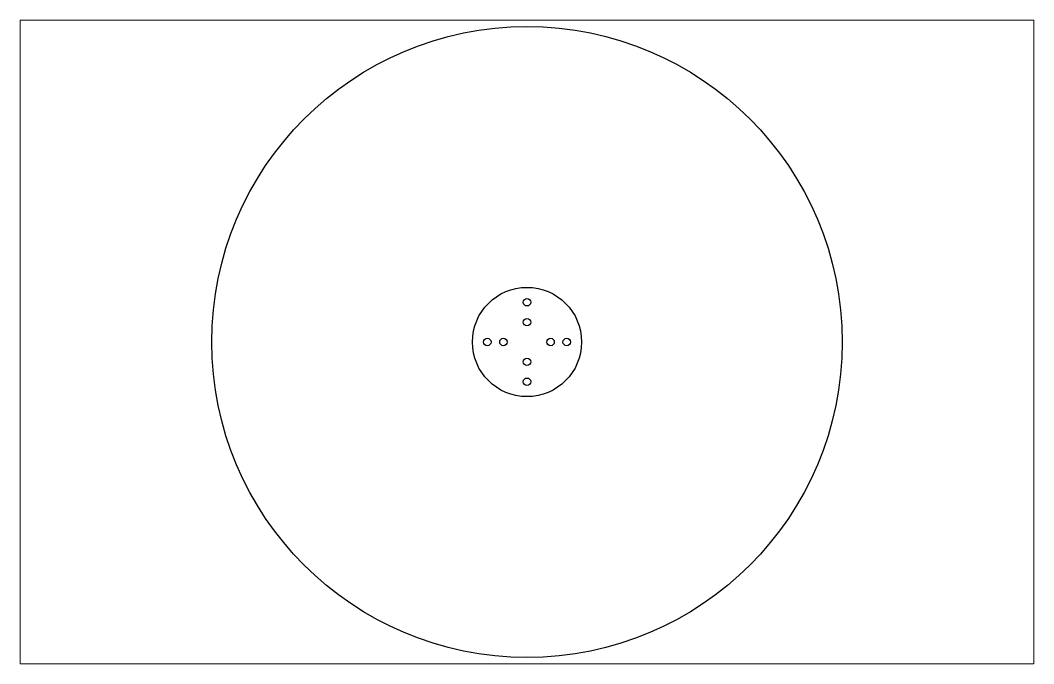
# Paper-space layout 'Sheet1' of a CAD drawing. Header units: millimetres. Extents: x 40 to 364, y 26 to 231.
# The model-space entities are those that its viewports show. They can reach past a viewport. Long polylines and large blocks are cut down to what shows.
import ezdxf

# ---------------------------------------------------------------- set-up
doc = ezdxf.new("R2010")
doc.units = ezdxf.units.MM

msp = doc.modelspace()

# ---------------------------------------------------------------- linework, layer by layer
for centre, radius in [((0, 0), 127), ((0, 0), 22), ((0, 16), 1.5), ((0, 8), 1.5), ((-16, 0), 1.5), ((-9.5, 0), 1.5), ((9.5, 0), 1.5), ((16, 0), 1.5), ((0, -8), 1.5), ((0, -16), 1.5)]:
    msp.add_circle(centre, radius)

psp = doc.layouts.new('Sheet1')

# ---------------------------------------------------------------- viewports
at = {"layer": '0'}
psp.add_viewport(center=(202.5, 128.5), size=(324, 205.6), view_center_point=(0, 0), view_height=259.08, dxfattribs=at)

doc.saveas('drawing.dxf')
